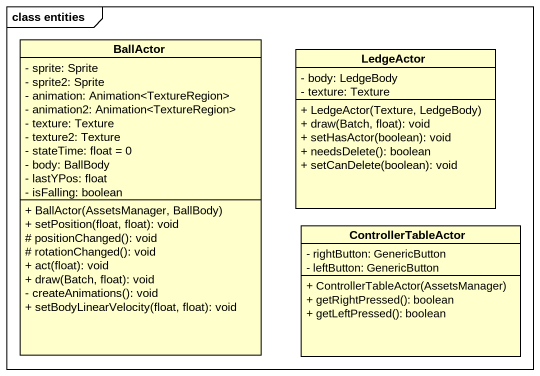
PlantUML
@startuml
mainframe class entities
hide circle
hide empty members
skinparam classAttributeIconSize 0
class BallActor {
  - sprite: Sprite
  - sprite2: Sprite
  - animation: Animation<TextureRegion>
  - animation2: Animation<TextureRegion>
  - texture: Texture
  - texture2: Texture
  - stateTime: float = 0
  - body: BallBody
  - lastYPos: float
  - isFalling: boolean
  + BallActor(AssetsManager, BallBody)
  + setPosition(float, float): void
  # positionChanged(): void
  # rotationChanged(): void
  + act(float): void
  + draw(Batch, float): void
  - createAnimations(): void
  + setBodyLinearVelocity(float, float): void
}
class LedgeActor {
  - body: LedgeBody
  - texture: Texture
  + LedgeActor(Texture, LedgeBody)
  + draw(Batch, float): void
  + setHasActor(boolean): void
  + needsDelete(): boolean
  + setCanDelete(boolean): void
}
class ControllerTableActor {
  - rightButton: GenericButton
  - leftButton: GenericButton
  + ControllerTableActor(AssetsManager)
  + getRightPressed(): boolean
  + getLeftPressed(): boolean
}
@enduml
